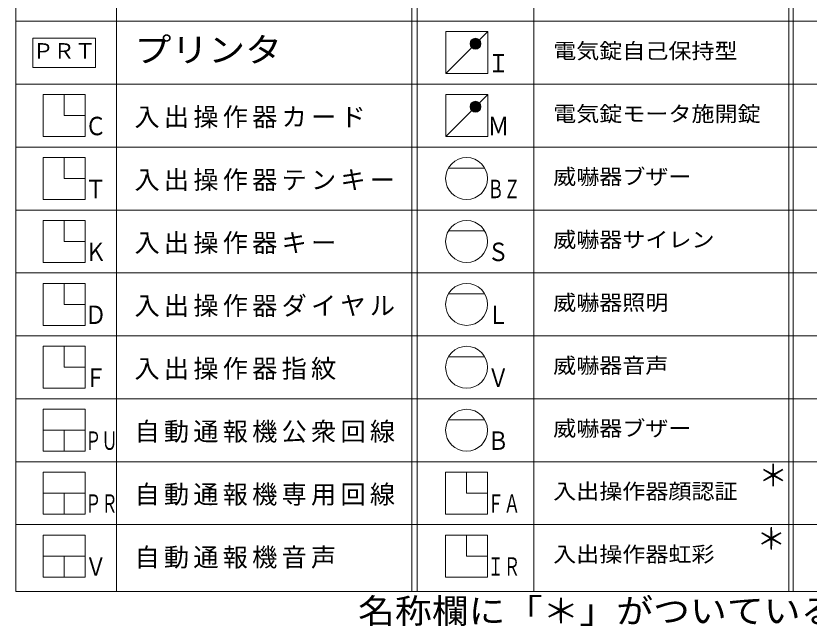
# Model space of a CAD drawing. Units: millimetres on the paper. Extents: x -201 to 204, y -149 to 145.
# Drawn here: x -201.1 to -11.8, y -149.3 to -3.8 of the extents above; entities that cross this region are included whole.
import ezdxf
from ezdxf.enums import TextEntityAlignment as Align

# ---------------------------------------------------------------- set-up
doc = ezdxf.new("R2010")
doc.units = ezdxf.units.MM
doc.layers.add('0-0', color=7, linetype='Continuous', lineweight=18)
doc.layers.add('0-A', color=7, linetype='Continuous', lineweight=18)
doc.layers.add('0-1', color=7, linetype='Continuous')
doc.layers.add('0-2', color=5, linetype='Continuous')
doc.styles.add('ＭＳ ゴシック', font='')
doc.styles.get('ＭＳ ゴシック').set_extended_font_data('MS Gothic')

msp = doc.modelspace()

# ---------------------------------------------------------------- linework, layer by layer
at = {"layer": '0-0'}
for p, q in [((-88.517, -7.499), (-98.517, -17.499)), ((-88.517, -22.499), (-98.517, -32.499)), ((-97.908, -40.059), (-89.247, -40.059)), ((-97.908, -55.059), (-89.247, -55.059)), ((-97.908, -70.059), (-89.247, -70.059)), ((-97.908, -85.059), (-89.247, -85.059)), ((-97.908, -100.059), (-89.247, -100.059)), ((-194.61, -102.559), (-184.61, -102.559)), ((-189.61, -102.559), (-189.61, -107.559)), ((-194.61, -117.559), (-184.61, -117.559)), ((-189.61, -117.559), (-189.61, -122.559)), ((-194.61, -132.559), (-184.61, -132.559)), ((-189.61, -132.559), (-189.61, -137.559))]:
    msp.add_line(p, q, dxfattribs=at)
for points in [[(-98.517, -17.499), (-88.517, -17.499), (-88.517, -7.499), (-98.517, -7.499)], [(-197.11, -16.059), (-182.11, -16.059), (-182.11, -9.059), (-197.11, -9.059)], [(-194.61, -32.559), (-184.61, -32.559), (-184.61, -22.559), (-194.61, -22.559)], [(-98.517, -32.499), (-88.517, -32.499), (-88.517, -22.499), (-98.517, -22.499)], [(-194.61, -47.559), (-184.61, -47.559), (-184.61, -37.559), (-194.61, -37.559)], [(-194.61, -62.559), (-184.61, -62.559), (-184.61, -52.559), (-194.61, -52.559)], [(-194.61, -77.559), (-184.61, -77.559), (-184.61, -67.559), (-194.61, -67.559)], [(-194.61, -92.559), (-184.61, -92.559), (-184.61, -82.559), (-194.61, -82.559)], [(-194.61, -107.559), (-184.61, -107.559), (-184.61, -97.559), (-194.61, -97.559)], [(-194.61, -122.559), (-184.61, -122.559), (-184.61, -112.559), (-194.61, -112.559)], [(-98.577, -122.559), (-88.577, -122.559), (-88.577, -112.559), (-98.577, -112.559)], [(-194.61, -137.559), (-184.61, -137.559), (-184.61, -127.559), (-194.61, -127.559)], [(-98.577, -137.559), (-88.577, -137.559), (-88.577, -127.559), (-98.577, -127.559)]]:
    msp.add_lwpolyline(points, close=True, dxfattribs=at)
for points in [[(-189.61, -22.559), (-189.61, -27.559), (-184.61, -27.559)], [(-189.61, -37.559), (-189.61, -42.559), (-184.61, -42.559)], [(-189.61, -52.559), (-189.61, -57.559), (-184.61, -57.559)], [(-189.61, -67.559), (-189.61, -72.559), (-184.61, -72.559)], [(-189.61, -82.559), (-189.61, -87.559), (-184.61, -87.559)], [(-93.577, -112.559), (-93.577, -117.559), (-88.577, -117.559)], [(-93.577, -127.559), (-93.577, -132.559), (-88.577, -132.559)]]:
    msp.add_lwpolyline(points, dxfattribs=at)
for centre, radius in [((-91.449, -10.431), 1.3), ((-91.449, -10.431), 1.287), ((-91.449, -10.431), 1.274), ((-91.449, -10.431), 1.261), ((-91.449, -10.431), 1.248), ((-91.449, -10.431), 1.235), ((-91.449, -10.431), 1.222), ((-91.449, -10.431), 1.209), ((-91.449, -10.431), 1.196), ((-91.449, -10.431), 1.183), ((-91.449, -10.431), 1.17), ((-91.449, -10.431), 1.157), ((-91.449, -10.431), 1.144), ((-91.449, -10.431), 1.131), ((-91.449, -10.431), 1.118), ((-91.449, -10.431), 1.105), ((-91.449, -10.431), 1.092), ((-91.449, -10.431), 1.079), ((-91.449, -10.431), 1.066), ((-91.449, -10.431), 1.053), ((-91.449, -10.431), 1.04), ((-91.449, -10.431), 1.027), ((-91.449, -10.431), 1.014), ((-91.449, -10.431), 1.001), ((-91.449, -10.431), 0.988), ((-91.449, -10.431), 0.975), ((-91.449, -10.431), 0.962), ((-91.449, -10.431), 0.949), ((-91.449, -10.431), 0.936), ((-91.449, -10.431), 0.923), ((-91.449, -10.431), 0.91), ((-91.449, -10.431), 0.897), ((-91.449, -10.431), 0.884), ((-91.449, -10.431), 0.871), ((-91.449, -10.431), 0.858), ((-91.449, -10.431), 0.845), ((-91.449, -10.431), 0.832), ((-91.449, -10.431), 0.819), ((-91.449, -10.431), 0.806), ((-91.449, -10.431), 0.793), ((-91.449, -10.431), 0.78), ((-91.449, -10.431), 0.767), ((-91.449, -10.431), 0.754), ((-91.449, -10.431), 0.741), ((-91.449, -10.431), 0.728), ((-91.449, -10.431), 0.715), ((-91.449, -10.431), 0.702), ((-91.449, -10.431), 0.689), ((-91.449, -10.431), 0.676), ((-91.449, -10.431), 0.663), ((-91.449, -10.431), 0.65), ((-91.449, -10.431), 0.637), ((-91.449, -10.431), 0.624), ((-91.449, -10.431), 0.611), ((-91.449, -10.431), 0.598), ((-91.449, -10.431), 0.585), ((-91.449, -10.431), 0.572), ((-91.449, -10.431), 0.559), ((-91.449, -10.431), 0.546), ((-91.449, -10.431), 0.533), ((-91.449, -10.431), 0.52), ((-91.449, -10.431), 0.507), ((-91.449, -10.431), 0.494), ((-91.449, -10.431), 0.481), ((-91.449, -10.431), 0.468), ((-91.449, -10.431), 0.455), ((-91.449, -10.431), 0.442), ((-91.449, -10.431), 0.429), ((-91.449, -10.431), 0.416), ((-91.449, -10.431), 0.403), ((-91.449, -10.431), 0.39), ((-91.449, -10.431), 0.377), ((-91.449, -10.431), 0.364), ((-91.449, -10.431), 0.351), ((-91.449, -10.431), 0.338), ((-91.449, -10.431), 0.325), ((-91.449, -10.431), 0.312), ((-91.449, -10.431), 0.299), ((-91.449, -10.431), 0.286), ((-91.449, -10.431), 0.273), ((-91.449, -10.431), 0.26), ((-91.449, -10.431), 0.247), ((-91.449, -10.431), 0.234), ((-91.449, -10.431), 0.221), ((-91.449, -10.431), 0.208), ((-91.449, -10.431), 0.195), ((-91.449, -10.431), 0.182), ((-91.449, -10.431), 0.169), ((-91.449, -10.431), 0.156), ((-91.449, -10.431), 0.143), ((-91.449, -10.431), 0.13), ((-91.449, -10.431), 0.117), ((-91.449, -10.431), 0.104), ((-91.449, -10.431), 0.091), ((-91.449, -10.431), 0.078), ((-91.449, -10.431), 0.065), ((-91.449, -10.431), 0.052), ((-91.449, -10.431), 0.039), ((-91.449, -10.431), 0.026), ((-91.449, -10.431), 0.013), ((-91.449, -25.431), 1.3), ((-91.449, -25.431), 1.287), ((-91.449, -25.431), 1.274), ((-91.449, -25.431), 1.261), ((-91.449, -25.431), 1.248), ((-91.449, -25.431), 1.235), ((-91.449, -25.431), 1.222), ((-91.449, -25.431), 1.209), ((-91.449, -25.431), 1.196), ((-91.449, -25.431), 1.183), ((-91.449, -25.431), 1.17), ((-91.449, -25.431), 1.157), ((-91.449, -25.431), 1.144), ((-91.449, -25.431), 1.131), ((-91.449, -25.431), 1.118), ((-91.449, -25.431), 1.105), ((-91.449, -25.431), 1.092), ((-91.449, -25.431), 1.079), ((-91.449, -25.431), 1.066), ((-91.449, -25.431), 1.053), ((-91.449, -25.431), 1.04), ((-91.449, -25.431), 1.027), ((-91.449, -25.431), 1.014), ((-91.449, -25.431), 1.001), ((-91.449, -25.431), 0.988), ((-91.449, -25.431), 0.975), ((-91.449, -25.431), 0.962), ((-91.449, -25.431), 0.949), ((-91.449, -25.431), 0.936), ((-91.449, -25.431), 0.923), ((-91.449, -25.431), 0.91), ((-91.449, -25.431), 0.897), ((-91.449, -25.431), 0.884), ((-91.449, -25.431), 0.871), ((-91.449, -25.431), 0.858), ((-91.449, -25.431), 0.845), ((-91.449, -25.431), 0.832), ((-91.449, -25.431), 0.819), ((-91.449, -25.431), 0.806), ((-91.449, -25.431), 0.793), ((-91.449, -25.431), 0.78), ((-91.449, -25.431), 0.767), ((-91.449, -25.431), 0.754), ((-91.449, -25.431), 0.741), ((-91.449, -25.431), 0.728), ((-91.449, -25.431), 0.715), ((-91.449, -25.431), 0.702), ((-91.449, -25.431), 0.689), ((-91.449, -25.431), 0.676), ((-91.449, -25.431), 0.663), ((-91.449, -25.431), 0.65), ((-91.449, -25.431), 0.637), ((-91.449, -25.431), 0.624), ((-91.449, -25.431), 0.611), ((-91.449, -25.431), 0.598), ((-91.449, -25.431), 0.585), ((-91.449, -25.431), 0.572), ((-91.449, -25.431), 0.559), ((-91.449, -25.431), 0.546), ((-91.449, -25.431), 0.533), ((-91.449, -25.431), 0.52), ((-91.449, -25.431), 0.507), ((-91.449, -25.431), 0.494), ((-91.449, -25.431), 0.481), ((-91.449, -25.431), 0.468), ((-91.449, -25.431), 0.455), ((-91.449, -25.431), 0.442), ((-91.449, -25.431), 0.429), ((-91.449, -25.431), 0.416), ((-91.449, -25.431), 0.403), ((-91.449, -25.431), 0.39), ((-91.449, -25.431), 0.377), ((-91.449, -25.431), 0.364), ((-91.449, -25.431), 0.351), ((-91.449, -25.431), 0.338), ((-91.449, -25.431), 0.325), ((-91.449, -25.431), 0.312), ((-91.449, -25.431), 0.299), ((-91.449, -25.431), 0.286), ((-91.449, -25.431), 0.273), ((-91.449, -25.431), 0.26), ((-91.449, -25.431), 0.247), ((-91.449, -25.431), 0.234), ((-91.449, -25.431), 0.221), ((-91.449, -25.431), 0.208), ((-91.449, -25.431), 0.195), ((-91.449, -25.431), 0.182), ((-91.449, -25.431), 0.169), ((-91.449, -25.431), 0.156), ((-91.449, -25.431), 0.143), ((-91.449, -25.431), 0.13), ((-91.449, -25.431), 0.117), ((-91.449, -25.431), 0.104), ((-91.449, -25.431), 0.091), ((-91.449, -25.431), 0.078), ((-91.449, -25.431), 0.065), ((-91.449, -25.431), 0.052), ((-91.449, -25.431), 0.039), ((-91.449, -25.431), 0.026), ((-91.449, -25.431), 0.013), ((-93.577, -42.559), 5), ((-93.577, -57.559), 5), ((-93.577, -72.559), 5), ((-93.577, -87.559), 5), ((-93.577, -102.559), 5)]:
    msp.add_circle(centre, radius, dxfattribs=at)
at = {"layer": '0-A'}
for p, q in [((-201.121, -140.979), (-201.121, 144.941)), ((-177.128, -140.979), (-177.128, 144.941)), ((-106.658, 144.941), (-106.658, -140.979)), ((-105.326, 144.941), (-105.326, -140.979)), ((-77.547, 144.941), (-77.547, -140.979)), ((-16.716, 144.941), (-16.716, -140.979)), ((-15.642, 144.941), (-15.642, -140.979)), ((-201.121, -5.059), (203.784, -5.059)), ((-201.121, -20.059), (203.784, -20.059)), ((-201.121, -35.059), (203.784, -35.059)), ((-201.121, -50.059), (203.784, -50.059)), ((-201.121, -65.059), (203.784, -65.059)), ((-201.121, -80.059), (203.784, -80.059)), ((-201.121, -95.059), (203.784, -95.059)), ((-201.121, -110.059), (203.784, -110.059)), ((-201.121, -125.059), (203.784, -125.059)), ((203.784, -140.979), (-201.121, -140.979))]:
    msp.add_line(p, q, dxfattribs=at)

# ---------------------------------------------------------------- texts
at = {"layer": '0-0', "style": 'ＭＳ ゴシック'}
msp.add_text('ＰＲＴ', height=3.666, dxfattribs=at).set_placement((-197.11, -15.059), align=Align.BOTTOM_LEFT)
at = {"layer": '0-1', "style": 'ＭＳ ゴシック'}
for s, width, p in [('Ｉ', 0.85, (-88.517, -18.559)), ('Ｃ', 0.85, (-184.61, -33.559)), ('Ｍ', 0.85, (-88.517, -33.559)), ('Ｔ', 0.85, (-184.61, -48.559)), ('ＢＺ', 0.65, (-88.577, -48.559)), ('Ｋ', 0.85, (-184.61, -63.559)), ('Ｓ', 0.85, (-88.577, -63.559)), ('Ｄ', 0.85, (-184.61, -78.559)), ('Ｌ', 0.85, (-88.577, -78.559)), ('Ｆ', 0.85, (-184.61, -93.559)), ('Ｖ', 0.85, (-88.577, -93.559)), ('ＰＵ', 0.65, (-184.61, -108.559)), ('Ｂ', 0.85, (-88.577, -108.559)), ('ＰＲ', 0.65, (-184.61, -123.559)), ('ＦＡ', 0.65, (-88.577, -123.559)), ('Ｖ', 0.85, (-184.61, -138.559)), ('ＩＲ', 0.65, (-88.577, -138.559))]:
    msp.add_text(s, height=4.399, dxfattribs=dict(at, width=width)).set_placement(p, align=Align.BOTTOM_LEFT)
at = {"layer": '0-2', "style": 'ＭＳ ゴシック', "width": 1.1}
for s, height, p in [('プリンタ', 5.865, (-172.812, -16.559)), ('電気錠自己保持型', 3.666, (-72.917, -15.059)), ('電気錠モータ施開錠', 3.666, (-72.917, -30.059)), ('威嚇器ブザー', 3.666, (-72.917, -45.059)), ('威嚇器サイレン', 3.666, (-72.917, -60.059)), ('威嚇器照明', 3.666, (-72.917, -75.059)), ('威嚇器音声', 3.666, (-72.917, -90.059)), ('威嚇器ブザー', 3.666, (-72.917, -105.059)), ('入出操作器顔認証', 3.666, (-72.917, -120.059)), ('入出操作器虹彩', 3.666, (-72.917, -135.059)), ('名称欄に「＊」がついているものは、防犯設備協会によるものではありません。', 5.865, (-119.474, -150.334))]:
    msp.add_text(s, height=height, dxfattribs=at).set_placement(p, align=Align.BOTTOM_LEFT)
at = {"layer": '0-2', "style": 'ＭＳ ゴシック'}
for p in [(-23.923, -117.448), (-24.367, -132.543)]:
    msp.add_text('＊', height=5.132, dxfattribs=at).set_placement(p, align=Align.BOTTOM_LEFT)
at = {"layer": '0-2', "char_height": 4.399, "attachment_point": 7, "style": 'ＭＳ ゴシック'}
for s, insert in [('\\T1.17;入出操作器カード', (-172.812, -30.559)), ('\\T1.17;入出操作器テンキー', (-172.812, -45.559)), ('\\T1.17;入出操作器キー', (-172.812, -60.559)), ('\\T1.17;入出操作器ダイヤル', (-172.812, -75.559)), ('\\T1.17;入出操作器指紋', (-172.812, -90.559)), ('\\T1.17;自動通報機公衆回線', (-172.812, -105.559)), ('\\T1.17;自動通報機専用回線', (-172.812, -120.559)), ('\\T1.17;自動通報機音声', (-172.812, -135.559))]:
    msp.add_mtext(s, dxfattribs=dict(at, insert=insert))

doc.saveas('drawing.dxf')
